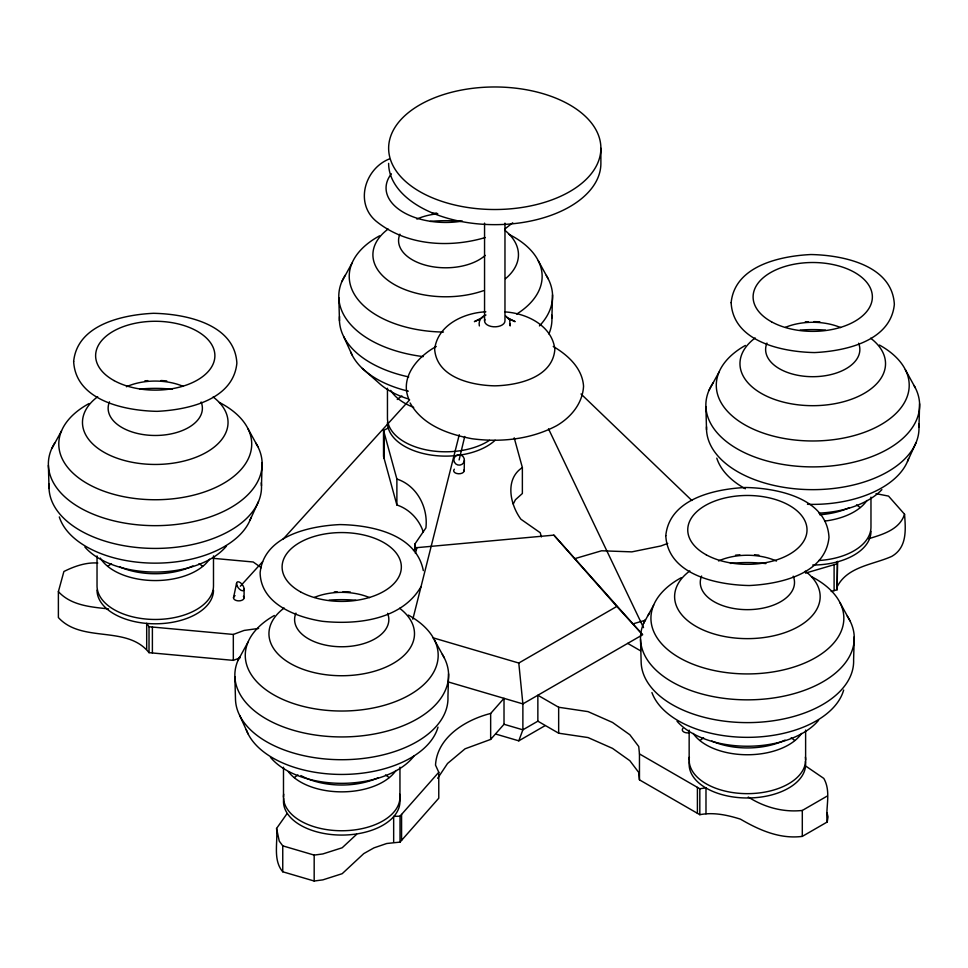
<?xml version="1.0" encoding="UTF-8"?>
<svg xmlns="http://www.w3.org/2000/svg" width="968" height="968" viewBox="0 0 968 968"><rect width="100%" height="100%" fill="white"/><g stroke="black" fill="none" stroke-linecap="round" stroke-linejoin="round"><path stroke-width="1.45" d="M464.204 470.726L464.386 460.211M261.481 485.694L262.11 462.547M448.583 673.837L447.942 696.972A106.25 61.347 0 0 1 344.136 759.698A106.25 61.347 0 0 1 235.502 699.767L234.861 676.632M551.905 318.012L552.534 294.877M854.248 636.738L853.607 659.886A106.25 61.347 0 0 1 749.801 722.6A106.25 61.347 0 0 1 641.167 662.669L640.526 639.545M918.971 426.924L919.6 403.777M831.234 591.484L837.139 589.742L837.405 561.367M837.139 589.742L837.538 561.585M495.81 734.083L518.788 740.835L522.877 729.824L537.857 721.184L558.657 733.2L588.024 737.555L612.538 748.385L629.853 760.703L638.735 772.452L639.461 779.845L699.816 814.693C713.44 812.019 727.44 815.044 740.46 819.158C759.335 830.157 780.026 839.28 802.303 836.388L827.229 821.989C825.293 807.397 831.476 791.897 823.804 778.417L806.199 766.378M827.229 821.989L828.015 816.859L827.023 812.696M233.506 597.813L236.555 583.341M459.11 459.933L464.737 436.483M412.84 619.193L459.268 434.717M240.064 657.877L233.324 660.37L149.024 652.662C126.856 624.832 81.941 643.466 58.383 617.548L58.383 591.617L63.9 571.507C74.282 566.316 86.079 562.154 97.804 563.037M415.381 553.394L416.954 547.646L553.877 535.135L641.699 633.653M876.028 493.644L888.539 496.1L904.548 514.238C899.659 529.665 882.514 534.53 868.659 538.716M250.01 520.179L258.48 501.618M907.5 461.409L915.97 442.848M513.27 503.965L515.436 499.73L522.369 493.499L522.369 467.568L514.202 437.826M837.538 586.076C847.944 566.401 873.572 564.598 891.843 556.346C907.258 547.356 905.697 529.702 904.548 514.238M61.541 430.869L51.413 449.334A106.879 61.71 0 0 0 160.894 525.576A106.879 61.71 0 0 0 255.854 443.102M341.837 281.664L351.977 263.199M237.874 660.624L248.014 642.147M708.903 390.564L719.03 372.099M643.538 623.525L653.678 605.061M437.669 778.284L447.543 763.474L465.064 748.808L490.655 739.419L504.013 724.282L504.013 698.339L490.655 713.476C466.044 719.623 437.052 737.096 435.515 765.107L438.77 772.27L438.77 798.201L400.026 842.112L386.74 843.503L373.95 847.871L363.762 853.607L342.188 873.693L322.864 879.864L314.176 881.025L282.753 871.781C272.661 859.923 277.998 842.523 276.57 828.451L286.867 813.87M421.032 586.668C401.684 619.943 357.252 624.941 322.392 621.299C296.268 617.221 260.743 603.996 260.126 572.766C263.744 535.812 309.409 526.035 339.865 524.583C371.494 525.067 416.24 534.13 423.319 570.636M414.752 549.969L414.752 544.21L425.908 527.923C428.292 507.559 416.99 485.549 396.88 479.039L383.522 430.373L388.434 428.025M400.026 842.112L400.026 816.169L438.77 772.27M240.318 586.245L262.63 561.694M282.898 539.37L409.633 399.857M356.575 834.368L342.188 847.762L322.864 853.933L314.176 855.095L282.753 845.85L279.256 841.107L276.57 828.451M522.369 467.568C504.522 479.112 510.136 504.655 520.917 519.235L540.241 532.739L541.39 536.925M413.481 550.514L416.954 547.646M504.703 229.113L512.713 222.797M436.278 346.459C417.849 356.418 399.239 377.387 408.98 399.506M432.611 637.682L518.788 663.032L616.81 606.44L642.667 634.742L522.877 703.893L448.124 681.908M518.788 740.835L544.923 725.746M748.276 797.039C764.43 807.348 783.197 812.491 802.303 810.458L827.229 796.059M389.233 158.994C364.984 168.698 354.542 202.869 375.935 221.031C405.991 245.642 449.152 248.268 485.307 237.535M485.972 314.999C481.253 316.354 478.228 321.061 479.354 325.926M482.863 317.322L474.38 321.642L479.16 319.525M667.739 543.411L660.95 545.952L631.85 551.869L601.588 550.78L575.367 558.488M146.688 649.25L146.688 623.307L149.024 626.732L233.324 634.439L244.118 630.434L258.625 628.438M633.048 623.852L645.462 620.198M805.473 573.129L837.139 563.812M537.857 721.184L537.857 695.254L558.657 707.257L588.024 711.625L612.538 722.455L629.853 734.772L638.735 746.522L639.461 753.915L699.816 788.763L705.987 787.843L705.987 813.773M485.851 311.805C463.829 312.797 437.512 325.03 434.656 349.315C436.81 377.496 471.44 385.373 494.757 385.833C518.086 385.373 552.704 377.496 554.858 349.315C552.111 325.587 526.713 313.269 505.151 311.926M400.026 816.169L393.661 816.399L393.661 842.341M212.73 558.294L253.205 561.997L261.324 567.72M108.561 608.908C90.944 607.009 71.112 605.544 58.383 591.617M504.013 724.282L522.877 729.824L522.877 703.893L518.788 663.032M506.663 317.322L515.133 321.642L509.168 318.992M383.522 430.373L383.522 456.303L396.88 504.981C409.524 509.18 419.313 519.61 423.367 532.219M627.688 643.381L640.695 650.895M553.248 346.459C567.901 355.111 582.325 368.142 583.559 386.232C582.579 403.414 571.084 417.232 556.721 425.654C530.912 439.436 500.783 442.533 472.081 438.746C448.378 434.354 422.52 425.242 410.117 402.966M505.683 315.943L509.688 319.948L510.172 325.926L509.64 323.627M362.347 368.421L378.331 382.505A78.832 45.508 0 0 0 407.831 398.78M581.03 393.988L691.866 500.492M553.877 535.135L616.81 606.44M905.322 369.655L915.329 387.865M839.97 602.616L849.977 620.815M538.256 260.755L548.275 278.953M434.293 639.715L444.312 657.913M247.832 428.425L257.851 446.635M548.517 428.848L643.526 627.639M343.7 336.634L352.074 354.978M239.737 715.582L248.111 733.925M414.752 544.21L416.288 549.8M705.89 406.584L706.519 429.707M338.824 297.672L339.466 320.807M48.4 465.354L49.029 488.477M870.97 497.153L870.97 527.076A58.225 33.614 0 0 1 818.819 560.508M834.101 564.707L834.101 590.637M805.618 730.114L805.618 760.037M802.303 810.458L802.303 836.388M699.816 788.763L699.816 814.693M697.408 787.371L697.408 813.301M689.155 730.114L689.155 760.037M639.461 753.915L639.461 779.845M600.886 148.249A106.129 61.274 0 0 1 441.698 201.308A106.129 61.274 0 0 1 441.698 95.179A106.129 61.274 0 0 1 600.886 148.249L600.886 163.374A106.129 61.274 0 0 1 494.757 224.649A106.129 61.274 0 0 1 388.628 163.374M558.657 707.257L558.657 733.2M504.969 223.136L504.969 320.94A10.2 5.893 0 0 1 493.426 326.773A10.2 5.893 0 0 1 484.907 319.416M490.655 713.476L490.655 739.419M484.557 223.136L484.557 320.94M401.575 814.427L401.575 840.357M399.953 767.213L399.953 797.136M396.88 479.039L396.88 504.981M387.454 388.253L387.454 418.176A58.225 33.614 0 0 0 425.158 449.636A58.225 33.614 0 0 0 489.457 440.343M384.066 432.309L384.066 458.251M314.176 855.095L314.176 881.025M283.491 767.213L283.491 797.136M282.753 845.85L282.753 871.781M244.093 589.161L244.093 597.813M233.324 634.439L233.324 660.37M213.492 555.922L213.492 585.846A58.225 33.614 0 0 1 155.255 619.472A58.225 33.614 0 0 1 97.03 585.846L97.03 555.922M152.387 627.034L152.387 652.976M149.024 626.732L149.024 652.662M793.24 576.19A47.117 27.201 0 0 1 747.235 609.659A47.117 27.201 0 0 1 701.606 576.02M718.558 560.944A47.117 27.201 0 0 1 776.457 561.041M805.279 571.168A72.769 42.011 0 0 1 796.361 627.7A72.769 42.011 0 0 1 698.025 627.494A72.769 42.011 0 0 1 689.809 570.926M735.523 555.172A72.769 42.011 0 0 1 739.903 554.833M754.508 554.809A72.769 42.011 0 0 1 758.9 555.136M811.571 576.674A96.449 55.684 0 0 1 817.5 656.485A96.449 55.684 0 0 1 679.149 657.599A96.449 55.684 0 0 1 681.218 577.727M730.416 563.424A96.449 55.684 0 0 1 765.906 563.594M847.242 616.12A106.879 61.71 0 0 1 750.624 699.816A106.879 61.71 0 0 1 645.414 619.653M647.737 615.829A106.879 61.71 0 0 1 649.528 613.325M843.66 690.051A97.526 56.313 0 0 1 749.607 737.326A97.526 56.313 0 0 1 651.924 692.556M818.601 720.24A78.832 45.508 0 0 1 748.373 746.231A78.832 45.508 0 0 1 677.043 721.257M785.072 740.096A59.06 34.098 0 0 1 711.807 741.052M866.953 500.456A58.225 33.614 0 0 1 824.869 521.062M870.97 531.396A58.225 33.614 0 0 1 812.745 565.022M856.511 504.909A58.225 33.614 0 0 1 860.08 507.498M805.4 761.441A58.225 33.614 0 0 1 747.393 797.983A58.225 33.614 0 0 1 689.373 761.441M805.4 757.109A58.225 33.614 0 0 1 747.393 793.651A58.225 33.614 0 0 1 689.373 757.109M700.045 740.46A58.225 33.614 0 0 1 703.615 737.858M791.159 737.858A58.225 33.614 0 0 1 794.728 740.46M801.601 733.417A58.225 33.614 0 0 1 747.393 754.75A58.225 33.614 0 0 1 693.185 733.417M399.736 798.527A58.225 33.614 0 0 1 341.716 835.069A58.225 33.614 0 0 1 283.709 798.527M395.924 770.504A58.225 33.614 0 0 1 342.817 791.848A58.225 33.614 0 0 1 288.355 771.678M399.736 794.208A58.225 33.614 0 0 1 341.716 830.75A58.225 33.614 0 0 1 283.709 794.208M294.381 777.558A58.225 33.614 0 0 1 297.95 774.957M385.494 774.957A58.225 33.614 0 0 1 389.063 777.558M209.463 559.226A58.225 33.614 0 0 1 154.166 580.558A58.225 33.614 0 0 1 100.285 558.04M107.92 566.268A58.225 33.614 0 0 1 111.489 563.678M199.021 563.678A58.225 33.614 0 0 1 202.59 566.268M213.492 590.165A58.225 33.614 0 0 1 155.255 623.791A58.225 33.614 0 0 1 97.03 590.165M397.255 399.506A58.225 33.614 0 0 1 401.914 395.997M495.144 440.246A58.225 33.614 0 0 1 429.695 454.827A58.225 33.614 0 0 1 387.454 422.496M413.699 407.371A58.225 33.614 0 0 1 390.709 390.37M464.023 469.94A5.288 3.061 0 0 1 458.227 473.751A5.288 3.061 0 0 1 454.331 469.202M689.216 732.74A5.288 3.061 0 0 1 683.553 731.808A5.288 3.061 0 0 1 682.864 728.444M243.379 596.276A5.288 3.061 0 0 1 241.831 600.317A5.288 3.061 0 0 1 234.74 599.773A5.288 3.061 0 0 1 235.055 595.647M879.38 345.019A96.449 55.684 0 0 1 881.703 424.226A96.449 55.684 0 0 1 744.513 424.649A96.449 55.684 0 0 1 745.36 345.443M800.197 330.076A96.449 55.684 0 0 1 825.377 330.076M858.592 343.229A47.117 27.201 0 0 1 812.588 376.697A47.117 27.201 0 0 1 766.958 343.059M785.326 327.365A47.117 27.201 0 0 1 840.575 327.547M918.729 424.02A106.25 61.347 0 0 1 815.153 489.639A106.25 61.347 0 0 1 706.531 426.803M881.884 489.626A78.832 45.508 0 0 1 818.928 513.137M908.577 458.542A97.526 56.313 0 0 1 807.469 504.304M745.36 488.779A97.526 56.313 0 0 1 716.792 458.154M849.081 507.752A59.06 34.098 0 0 1 819.678 514.734M870.643 338.207A72.769 42.011 0 0 1 861.714 394.75A72.769 42.011 0 0 1 763.389 394.545A72.769 42.011 0 0 1 755.173 337.965M805.255 321.872A72.769 42.011 0 0 1 808.183 321.727M814.003 321.654A72.769 42.011 0 0 1 819.872 321.848M914.046 385.506A106.879 61.71 0 0 1 810.313 466.879A106.879 61.71 0 0 1 713.089 382.868M508.599 234.171A96.449 55.684 0 0 1 516.731 314.043M443.441 332.048A96.449 55.684 0 0 1 355.631 296.329A96.449 55.684 0 0 1 379.516 235.865M430.191 221.418A96.449 55.684 0 0 1 461.276 221.43M504.715 230.19A72.769 42.011 0 0 1 505.514 278.675M483.492 290.666A72.769 42.011 0 0 1 391.423 282.765A72.769 42.011 0 0 1 388.108 229.065M432.369 213.456A72.769 42.011 0 0 1 436.737 213.069M485.21 255.395A47.117 27.201 0 0 1 427.021 265.571A47.117 27.201 0 0 1 399.905 234.147M416.857 219.071A47.117 27.201 0 0 1 437.79 213.771M546.279 275.432A106.879 61.71 0 0 1 539.442 325.913M423.222 356.611A106.879 61.71 0 0 1 345.201 275.227M408.714 376.915A106.25 61.347 0 0 1 339.562 316.439M551.675 315.12A106.25 61.347 0 0 1 548.904 333.936M408.314 391.181A97.526 56.313 0 0 1 350.779 352.134M462.414 221.067A59.629 34.424 0 0 1 400.643 210.588A59.629 34.424 0 0 1 391.399 173.792M201.114 401.998A47.117 27.201 0 0 1 155.098 435.479A47.117 27.201 0 0 1 109.481 401.829M126.433 386.752A47.117 27.201 0 0 1 183.085 386.317M219.433 402.482A96.449 55.684 0 0 1 225.375 482.294A96.449 55.684 0 0 1 87.023 483.419A96.449 55.684 0 0 1 89.08 403.535M139.767 389.088A96.449 55.684 0 0 1 172.316 389.245M213.154 396.977A72.769 42.011 0 0 1 204.224 453.52A72.769 42.011 0 0 1 105.899 453.314A72.769 42.011 0 0 1 97.683 396.735M144.849 380.847A72.769 42.011 0 0 1 147.777 380.642M160.918 380.545A72.769 42.011 0 0 1 166.762 380.944M261.251 482.79A106.25 61.347 0 0 1 156.405 548.42A106.25 61.347 0 0 1 49.138 484.121M251.087 517.311A97.526 56.313 0 0 1 154.916 563.146A97.526 56.313 0 0 1 59.302 516.924M226.476 546.049A78.832 45.508 0 0 1 156.247 572.052A78.832 45.508 0 0 1 84.906 547.065M192.934 565.905A59.06 34.098 0 0 1 119.681 566.861M51.982 448.051A106.879 61.71 0 0 1 54.777 442.908M387.575 613.288A47.117 27.201 0 0 1 341.559 646.757A47.117 27.201 0 0 1 295.942 613.107M314.31 597.425A47.117 27.201 0 0 1 369.546 597.595M408.363 615.079A96.449 55.684 0 0 1 410.686 694.274A96.449 55.684 0 0 1 273.496 694.697A96.449 55.684 0 0 1 274.343 615.491M329.18 600.124A96.449 55.684 0 0 1 355.837 600.257M399.615 608.267A72.769 42.011 0 0 1 390.697 664.798A72.769 42.011 0 0 1 292.36 664.592A72.769 42.011 0 0 1 284.144 608.025M334.238 591.932A72.769 42.011 0 0 1 337.166 591.787M342.987 591.714A72.769 42.011 0 0 1 350.307 591.992M413.893 756.129A78.832 45.508 0 0 1 342.817 783.33A78.832 45.508 0 0 1 270.459 757.279M378.052 777.812A59.06 34.098 0 0 1 300.915 775.574M437.996 727.137A97.526 56.313 0 0 1 343.93 774.424A97.526 56.313 0 0 1 246.259 729.654M442.315 654.392A106.879 61.71 0 0 1 343.882 736.926A106.879 61.71 0 0 1 239.749 656.752M73.653 361.488C75.685 400.861 125.465 410.771 157.106 411.339C187.574 409.887 233.252 400.123 236.87 363.157C234.776 323.784 185.069 313.874 153.404 313.305C122.948 314.757 77.271 324.522 73.653 361.488M665.79 535.679C667.811 575.053 717.603 584.962 749.244 585.531C779.7 584.079 825.377 574.314 828.995 537.349C826.914 497.976 777.195 488.066 745.529 487.497C715.074 488.949 669.408 498.714 665.79 535.679M731.142 302.718C733.163 342.091 782.955 352.001 814.596 352.57C845.064 351.118 890.729 341.353 894.347 304.388C892.266 265.014 842.559 255.104 810.894 254.536C780.426 255.988 734.76 265.752 731.142 302.718M706.192 554.785A59.629 34.424 0 0 0 805.315 538.051A59.629 34.424 0 0 0 730.646 496.85A59.629 34.424 0 0 0 706.192 554.785M771.544 321.824A59.629 34.424 0 0 0 870.668 305.089A59.629 34.424 0 0 0 796.011 263.889A59.629 34.424 0 0 0 771.544 321.824M114.067 380.593A59.629 34.424 0 0 0 213.19 363.859A59.629 34.424 0 0 0 138.521 322.659A59.629 34.424 0 0 0 114.067 380.593M300.528 591.871A59.629 34.424 0 0 0 399.651 575.137A59.629 34.424 0 0 0 324.982 533.949A59.629 34.424 0 0 0 300.528 591.871M454.452 462.293A5.288 5.191 28.1 0 0 463.575 462.777A5.288 5.191 28.1 0 0 459.316 454.73A5.288 5.191 28.1 0 0 454.452 462.293M236.954 585.446A5.288 2.565 53.2 0 0 243.488 590.492A5.288 2.565 53.2 0 0 240.524 582.809A5.288 2.565 53.2 0 0 236.954 585.446"/></g></svg>
